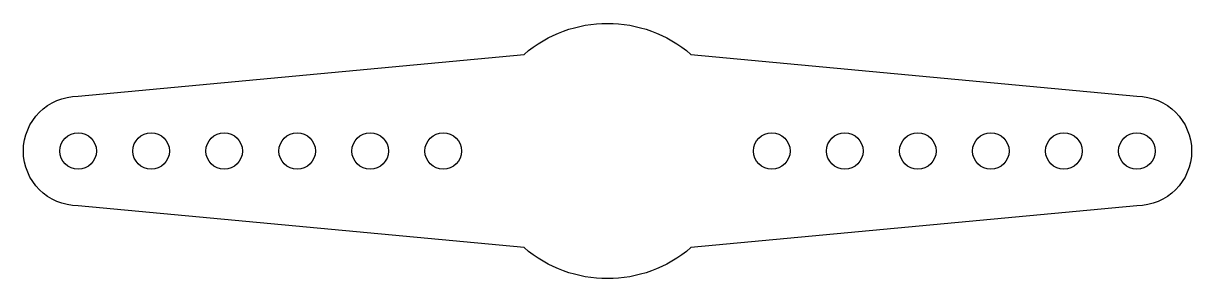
# Model space of a CAD drawing. Header units: millimetres. Extents: x -16 to 16, y -3.5 to 3.5.
import ezdxf

# ---------------------------------------------------------------- set-up
doc = ezdxf.new("R2010")
doc.units = ezdxf.units.MM
doc.layers.get('0').update_dxf_attribs({"linetype": 'CONTINUOUS'})

msp = doc.modelspace()

# ---------------------------------------------------------------- linework, layer by layer
msp.add_lwpolyline([(-2.286, 2.65, -0.371768), (2.286, 2.65), (14.5, 1.5, -1), (14.5, -1.5), (2.286, -2.65, -0.371768), (-2.286, -2.65), (-14.5, -1.5, -1), (-14.5, 1.5)], format="xyb", close=True)
msp.add_lwpolyline([(-2.286, 2.65, -0.371768), (2.286, 2.65), (14.5, 1.5, -1), (14.5, -1.5), (2.286, -2.65, -0.371768), (-2.286, -2.65), (-14.5, -1.5, -1), (-14.5, 1.5)], format="xyb", close=True)
for centre in [(-14.5, 0), (-14.5, 0), (-12.5, 0), (-12.5, 0), (-10.5, 0), (-10.5, 0), (-8.5, 0), (-8.5, 0), (-6.5, 0), (-6.5, 0), (-4.5, 0), (-4.5, 0), (4.5, 0), (4.5, 0), (6.5, 0), (6.5, 0), (8.5, 0), (8.5, 0), (10.5, 0), (10.5, 0), (12.5, 0), (12.5, 0), (14.5, 0), (14.5, 0)]:
    msp.add_circle(centre, 0.5)

doc.saveas('drawing.dxf')
